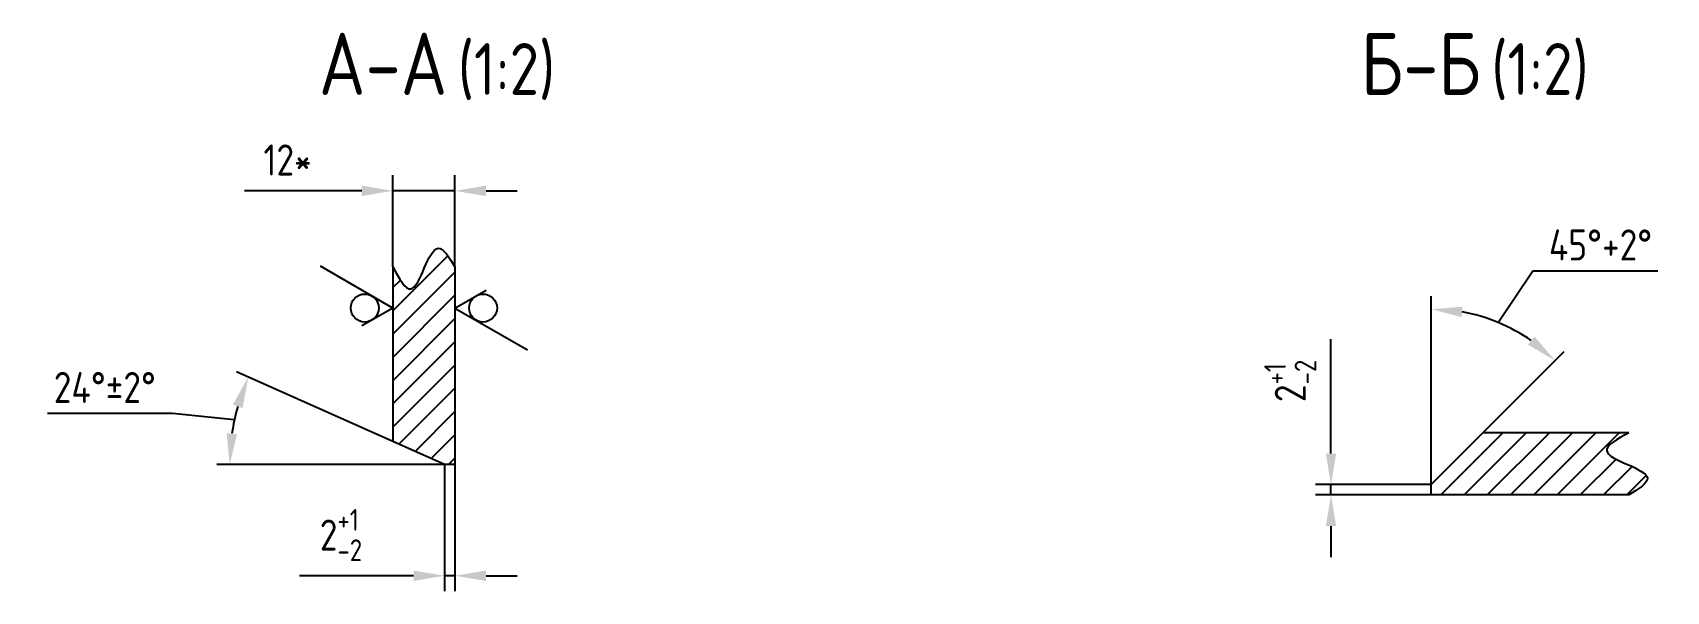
# Model space of a CAD drawing. Header units: millimetres. Extents: x 5380 to 6234, y 688 to 2232.
# Drawn here: x 5481.3 to 5796.9, y 687.8 to 795.7 of the extents above.
import ezdxf
from ezdxf.enums import TextEntityAlignment as Align

# ---------------------------------------------------------------- set-up
doc = ezdxf.new("R2010")
doc.units = ezdxf.units.MM
doc.header["$LTSCALE"] = 0.3
for name, color, linetype in [('Bord', 1, 'Continuous'), ('Cont', 6, 'Continuous'), ('Dim', 7, 'Continuous'), ('Hatch', 2, 'Continuous'), ('Text', 3, 'Continuous'), ('Textb', 6, 'Continuous')]:
    doc.layers.add(name, color=color, linetype=linetype)
doc.styles.add('Style1', font='romans.shx', dxfattribs={"width": 0.8})
doc.dimstyles.new('Anqular-2', dxfattribs={"dimscale": 2, "dimtxt": 3, "dimasz": 3, "dimexe": 1.25, "dimexo": 0, "dimgap": 1, "dimtad": 2, "dimtoh": 1, "dimdec": 3, "dimtxsty": 'Style1', "dimcen": 2.5, "dimclrt": 3, "dimadec": 0, "dimazin": 0, "dimtfac": 1, "dimtdec": 3, "dimtmove": 1, "dimatfit": 3, "dimfxl": 1, "dimarcsym": 0})
doc.dimstyles.new('LIN_2', dxfattribs={"dimscale": 2, "dimtxt": 3, "dimasz": 3, "dimexe": 1.5, "dimexo": 0, "dimgap": 1.48, "dimtad": 1, "dimdec": 4, "dimrnd": 1, "dimdsep": 46, "dimtxsty": 'Style1', "dimcen": 0, "dimdle": 2, "dimclrd": 256, "dimclrt": 3, "dimadec": 0, "dimazin": 0, "dimtfac": 0.666667, "dimtdec": 4, "dimtmove": 0, "dimatfit": 3, "dimfxl": 1, "dimtvp": 0.833333, "dimtolj": 1, "dimtzin": 0, "dimarcsym": 0})

# ---------------------------------------------------------------- blocks, each defined once
blk = doc.blocks.new('*D19')
at = {"layer": 'Defpoints', "color": 0, "transparency": 16777216}
for p in [(5560.88, 712.28), (5562.88, 712.28), (5562.88, 690.83)]:
    blk.add_point(p, dxfattribs=at)
at = {"layer": 'Dim', "color": 0, "lineweight": -2, "transparency": 16777216}
for p, q in [((5560.88, 712.28), (5560.88, 687.83)), ((5562.88, 712.28), (5562.88, 687.83))]:
    blk.add_line(p, q, dxfattribs=at)
at = {"layer": 'Dim', "lineweight": -2, "transparency": 16777216}
for p, q in [((5554.88, 690.83), (5532.84, 690.83)), ((5562.88, 690.83), (5560.88, 690.83)), ((5568.88, 690.83), (5574.88, 690.83))]:
    blk.add_line(p, q, dxfattribs=at)
at = {"layer": 'Dim', "transparency": 16777216}
for points in [[(5554.88, 691.83), (5554.88, 689.83), (5560.88, 690.83)], [(5568.88, 691.83), (5568.88, 689.83), (5562.88, 690.83)]]:
    blk.add_solid(points, dxfattribs=at)
at = {"layer": 'Dim', "color": 3, "transparency": 16777216, "insert": (5540.86, 698.69), "char_height": 6, "attachment_point": 5, "style": 'Style1'}
blk.add_mtext('\\A1;\\A1;2{\\H0.7x;\\S+1^ -2;}', dxfattribs=at)
blk = doc.blocks.new('sherISO_09')
at = {"layer": 'Text'}
for q in [(4.04, 7), (-1.73, 3)]:
    blk.add_line((0, 0), q, dxfattribs=at)
blk.add_circle((0, 2.71), 1.35, dxfattribs=at)
blk = doc.blocks.new('ZNAK02')
at = {"layer": 'Textb', "style": 'Style1', "width": 0.8}
blk.add_attdef('А-А', text='', height=6, dxfattribs=at).set_placement((13.92, -0.06), align=Align.RIGHT)
blk.add_attdef('SC(1)', (14.94, -0.06), '', height=5, dxfattribs=at)
blk = doc.blocks.new('*D23')
at = {"layer": 'Defpoints', "color": 0, "transparency": 16777216}
for p in [(5550.88, 765.13), (5550.88, 750.45), (5562.88, 750.45)]:
    blk.add_point(p, dxfattribs=at)
at = {"layer": 'Dim', "color": 0, "lineweight": -2, "transparency": 16777216}
for p, q in [((5550.88, 750.45), (5550.88, 768.13)), ((5562.88, 750.45), (5562.88, 768.13))]:
    blk.add_line(p, q, dxfattribs=at)
at = {"layer": 'Dim', "lineweight": -2, "transparency": 16777216}
for p, q in [((5544.88, 765.13), (5522.22, 765.13)), ((5562.88, 765.13), (5550.88, 765.13)), ((5568.88, 765.13), (5574.88, 765.13))]:
    blk.add_line(p, q, dxfattribs=at)
at = {"layer": 'Dim', "transparency": 16777216}
for points in [[(5544.88, 766.13), (5544.88, 764.13), (5550.88, 765.13)], [(5568.88, 766.13), (5568.88, 764.13), (5562.88, 765.13)]]:
    blk.add_solid(points, dxfattribs=at)
at = {"layer": 'Dim', "color": 3, "transparency": 16777216, "insert": (5530.55, 771.09), "char_height": 6, "attachment_point": 5, "style": 'Style1'}
blk.add_mtext('\\A1;12*', dxfattribs=at)
blk = doc.blocks.new('*D24')
at = {"layer": 'Defpoints', "color": 0, "transparency": 16777216}
for p in [(5519.76, 718.06), (5550.88, 716.74), (5560.88, 712.28), (5560.88, 712.28), (5562.88, 712.28)]:
    blk.add_point(p, dxfattribs=at)
at = {"layer": 'Dim', "color": 0, "lineweight": -2, "transparency": 16777216}
for p, q in [((5550.88, 716.74), (5520.66, 730.19)), ((5508.33, 722.17), (5484.16, 722.17)), ((5520.26, 720.92), (5508.33, 722.17)), ((5560.88, 712.28), (5516.86, 712.28))]:
    blk.add_line(p, q, dxfattribs=at)
blk.add_arc((5560.88, 712.28), 41.52, 164.286, 171.714, dxfattribs=at)
at = {"layer": 'Dim', "color": 0, "transparency": 16777216}
for points in [[(5519.97, 723.87), (5521.85, 723.19), (5522.95, 729.17)], [(5520.79, 718.2), (5518.79, 718.34), (5519.36, 712.28)]]:
    blk.add_solid(points, dxfattribs=at)
at = {"layer": 'Dim', "color": 3, "transparency": 16777216, "insert": (5495.24, 727.17), "char_height": 6, "attachment_point": 5, "style": 'Style1'}
blk.add_mtext('24°%%p2%%d', dxfattribs=at)
blk = doc.blocks.new('*D26')
at = {"layer": 'Defpoints', "color": 0, "transparency": 16777216}
for p in [(5751.45, 708.42), (5732.11, 706.42), (5751.45, 706.42)]:
    blk.add_point(p, dxfattribs=at)
at = {"layer": 'Dim', "lineweight": -2, "transparency": 16777216}
for p, q in [((5732.11, 714.42), (5732.11, 736.47)), ((5732.11, 706.42), (5732.11, 708.42)), ((5732.11, 700.42), (5732.11, 694.42))]:
    blk.add_line(p, q, dxfattribs=at)
at = {"layer": 'Dim', "color": 0, "lineweight": -2, "transparency": 16777216}
for p, q in [((5751.45, 708.42), (5729.11, 708.42)), ((5751.45, 706.42), (5729.11, 706.42))]:
    blk.add_line(p, q, dxfattribs=at)
at = {"layer": 'Dim', "transparency": 16777216}
for points in [[(5731.11, 714.42), (5733.11, 714.42), (5732.11, 708.42)], [(5731.11, 700.42), (5733.11, 700.42), (5732.11, 706.42)]]:
    blk.add_solid(points, dxfattribs=at)
at = {"layer": 'Dim', "color": 3, "transparency": 16777216, "insert": (5724.25, 728.44), "char_height": 6, "attachment_point": 5, "rotation": 90, "style": 'Style1'}
blk.add_mtext('\\A1;\\A1;2{\\H0.7x;\\S+1^ -2;}', dxfattribs=at)
blk = doc.blocks.new('*D27')
at = {"layer": 'Defpoints', "color": 0, "transparency": 16777216}
for p in [(5760.22, 741.14), (5761.45, 718.42), (5751.45, 708.42), (5751.45, 708.42), (5751.45, 706.42)]:
    blk.add_point(p, dxfattribs=at)
at = {"layer": 'Dim', "color": 0, "lineweight": -2, "transparency": 16777216}
for p, q in [((5764.42, 739.71), (5771.08, 749.69)), ((5771.08, 749.69), (5795.25, 749.69)), ((5751.45, 708.42), (5751.45, 744.79)), ((5761.45, 718.42), (5777.17, 734.14))]:
    blk.add_line(p, q, dxfattribs=at)
blk.add_arc((5751.45, 708.42), 33.87, 55.1634, 79.8366, dxfattribs=at)
at = {"layer": 'Dim', "color": 0, "transparency": 16777216}
for points in [[(5757.34, 740.76), (5757.52, 742.75), (5751.45, 742.29)], [(5771.44, 736.99), (5770.16, 735.45), (5775.4, 732.37)]]:
    blk.add_solid(points, dxfattribs=at)
at = {"layer": 'Dim', "color": 3, "transparency": 16777216, "insert": (5784.17, 754.69), "char_height": 6, "attachment_point": 5, "style": 'Style1'}
blk.add_mtext('45°+2%%d', dxfattribs=at)

msp = doc.modelspace()

# ---------------------------------------------------------------- hatches: boundary and pattern name
at = {"layer": 'Hatch'}
h = msp.add_hatch(dxfattribs=at)
h.set_pattern_fill('ANSI31', color=256)
edge = h.paths.add_edge_path()
edge.add_spline(control_points=[(5562.88141, 750.44729), (5561.76374, 752.28503), (5558.45949, 757.71808), (5555.34628, 742.19959), (5552.07943, 748.23426), (5550.88141, 750.44729)], knot_values=[0, 0, 0, 0, 4.844195449, 14.321266558, 19.809270008, 19.809270008, 19.809270008, 19.809270008], degree=3, periodic=0)
edge.add_line((5550.88141, 750.44729), (5550.88141, 716.73524))
edge.add_line((5550.88141, 716.73524), (5560.88141, 712.28296))
edge.add_line((5560.88141, 712.28296), (5562.88141, 712.28296))
edge.add_line((5562.88141, 712.28296), (5562.88141, 750.44729))
h = msp.add_hatch(dxfattribs=at)
h.set_pattern_fill('ANSI31', color=256)
edge = h.paths.add_edge_path()
edge.add_spline(control_points=[(5789.61931, 706.42071), (5791.45705, 707.53838), (5796.8901, 710.84263), (5781.37161, 713.95584), (5787.40627, 717.22269), (5789.61931, 718.42071)], knot_values=[0, 0, 0, 0, 4.844195449, 14.321266558, 19.809270008, 19.809270008, 19.809270008, 19.809270008], degree=3, periodic=0)
edge.add_line((5789.61931, 718.42071), (5761.45497, 718.42071))
edge.add_line((5761.45497, 718.42071), (5751.45497, 708.42071))
edge.add_line((5751.45497, 708.42071), (5751.45497, 706.42071))
edge.add_line((5751.45497, 706.42071), (5789.61931, 706.42071))

# ---------------------------------------------------------------- linework, layer by layer
at = {"layer": 'Bord'}
for points in [[(5550.88141, 750.44729), (5552.07943, 748.23426), (5555.34628, 742.19959), (5558.45949, 757.71808), (5561.76374, 752.28503), (5562.88141, 750.44729)], [(5789.61931, 718.42071), (5787.40627, 717.22269), (5781.37161, 713.95584), (5796.8901, 710.84263), (5791.45705, 707.53838), (5789.61931, 706.42071)]]:
    msp.add_open_spline(points, degree=3, knots=[0, 0, 0, 0, 5.488003449, 14.965074559, 19.809270008, 19.809270008, 19.809270008, 19.809270008], dxfattribs=at)
at = {"layer": 'Cont'}
for p, q in [((5550.88141, 750.44729), (5550.88141, 716.73524)), ((5562.88141, 750.44729), (5562.88141, 712.28296)), ((5560.88141, 712.28296), (5550.88141, 716.73524)), ((5751.45497, 708.42071), (5761.45497, 718.42071)), ((5789.61931, 718.42071), (5761.45497, 718.42071)), ((5562.88141, 712.28296), (5560.88141, 712.28296)), ((5751.45497, 706.42071), (5751.45497, 708.42071)), ((5789.61931, 706.42071), (5751.45497, 706.42071))]:
    msp.add_line(p, q, dxfattribs=at)

# ---------------------------------------------------------------- block references
at = {"layer": 'Dim', "xscale": 2, "yscale": 2, "zscale": 2}
for p, values in [((5533.56072, 783.77932), {'А-А': 'А-А', 'SC(1)': '(1:2)'}), ((5733.20571, 783.77932), {'А-А': 'Б-Б', 'SC(1)': '(1:2)'})]:
    msp.add_blockref('ZNAK02', p, dxfattribs=at).add_auto_attribs(values)
for p, rotation in [((5550.88141, 742.51253), 90), ((5562.88892, 742.51253), 270)]:
    msp.add_blockref('sherISO_09', p, dxfattribs=dict(at, rotation=rotation))

# ---------------------------------------------------------------- dimensions: what is measured, and where the dimension line sits
at = {"layer": 'Dim'}
for base, p1, p2, text, picture, middle in [((5550.88141, 765.13459), (5562.88141, 750.44729), (5550.88141, 750.44729), '<>*', '*D23', (5530.54998, 765.13459)), ((5562.88141, 690.828), (5560.88141, 712.28296), (5562.88141, 712.28296), '\\A1;<>{\\H0.7x;\\S+1^ -2;}', '*D19', (5540.85855, 690.828))]:
    dim = msp.add_linear_dim(base=base, p1=p1, p2=p2, text=text, dimstyle='LIN_2', dxfattribs=at)
    dim.commit()
    dim.dimension.update_dxf_attribs({"geometry": picture, "text_midpoint": middle, "dimtype": 160})
for base, line1, line2, text, picture, middle in [((5760.22096, 741.13584), ((5751.45497, 706.42071), (5751.45497, 708.42071)), ((5751.45497, 708.42071), (5761.45497, 718.42071)), '<>+2%%d', '*D27', (5784.16871, 754.6894)), ((5519.76083, 718.06208), ((5562.88141, 712.28296), (5560.88141, 712.28296)), ((5560.88141, 712.28296), (5550.88141, 716.73524)), '<>%%p2%%d', '*D24', (5495.24415, 727.17077))]:
    dim = msp.add_angular_dim_2l(base=base, line1=line1, line2=line2, text=text, dimstyle='Anqular-2', dxfattribs=at)
    dim.commit()
    dim.dimension.update_dxf_attribs({"geometry": picture, "text_midpoint": middle})
dim = msp.add_linear_dim(base=(5732.1063, 706.42071), p1=(5751.45497, 708.42071), p2=(5751.45497, 706.42071), angle=270, text='\\A1;<>{\\H0.7x;\\S+1^ -2;}', dimstyle='LIN_2', dxfattribs=at)
dim.commit()
dim.dimension.update_dxf_attribs({"geometry": '*D26', "text_midpoint": (5732.1063, 728.44357), "dimtype": 160})

doc.saveas('drawing.dxf')
